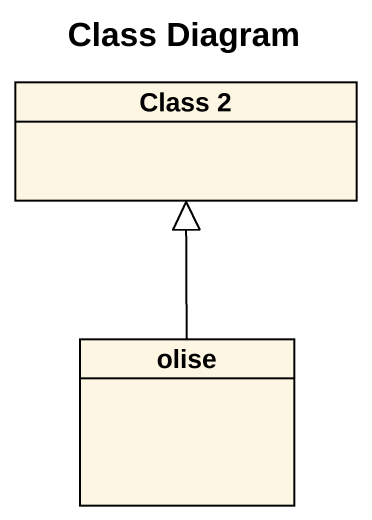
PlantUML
@startuml
title Class Diagram
hide circle
hide empty members
class "Class 2" as Class_2
class olise
olise -up-|> Class_2
@enduml
